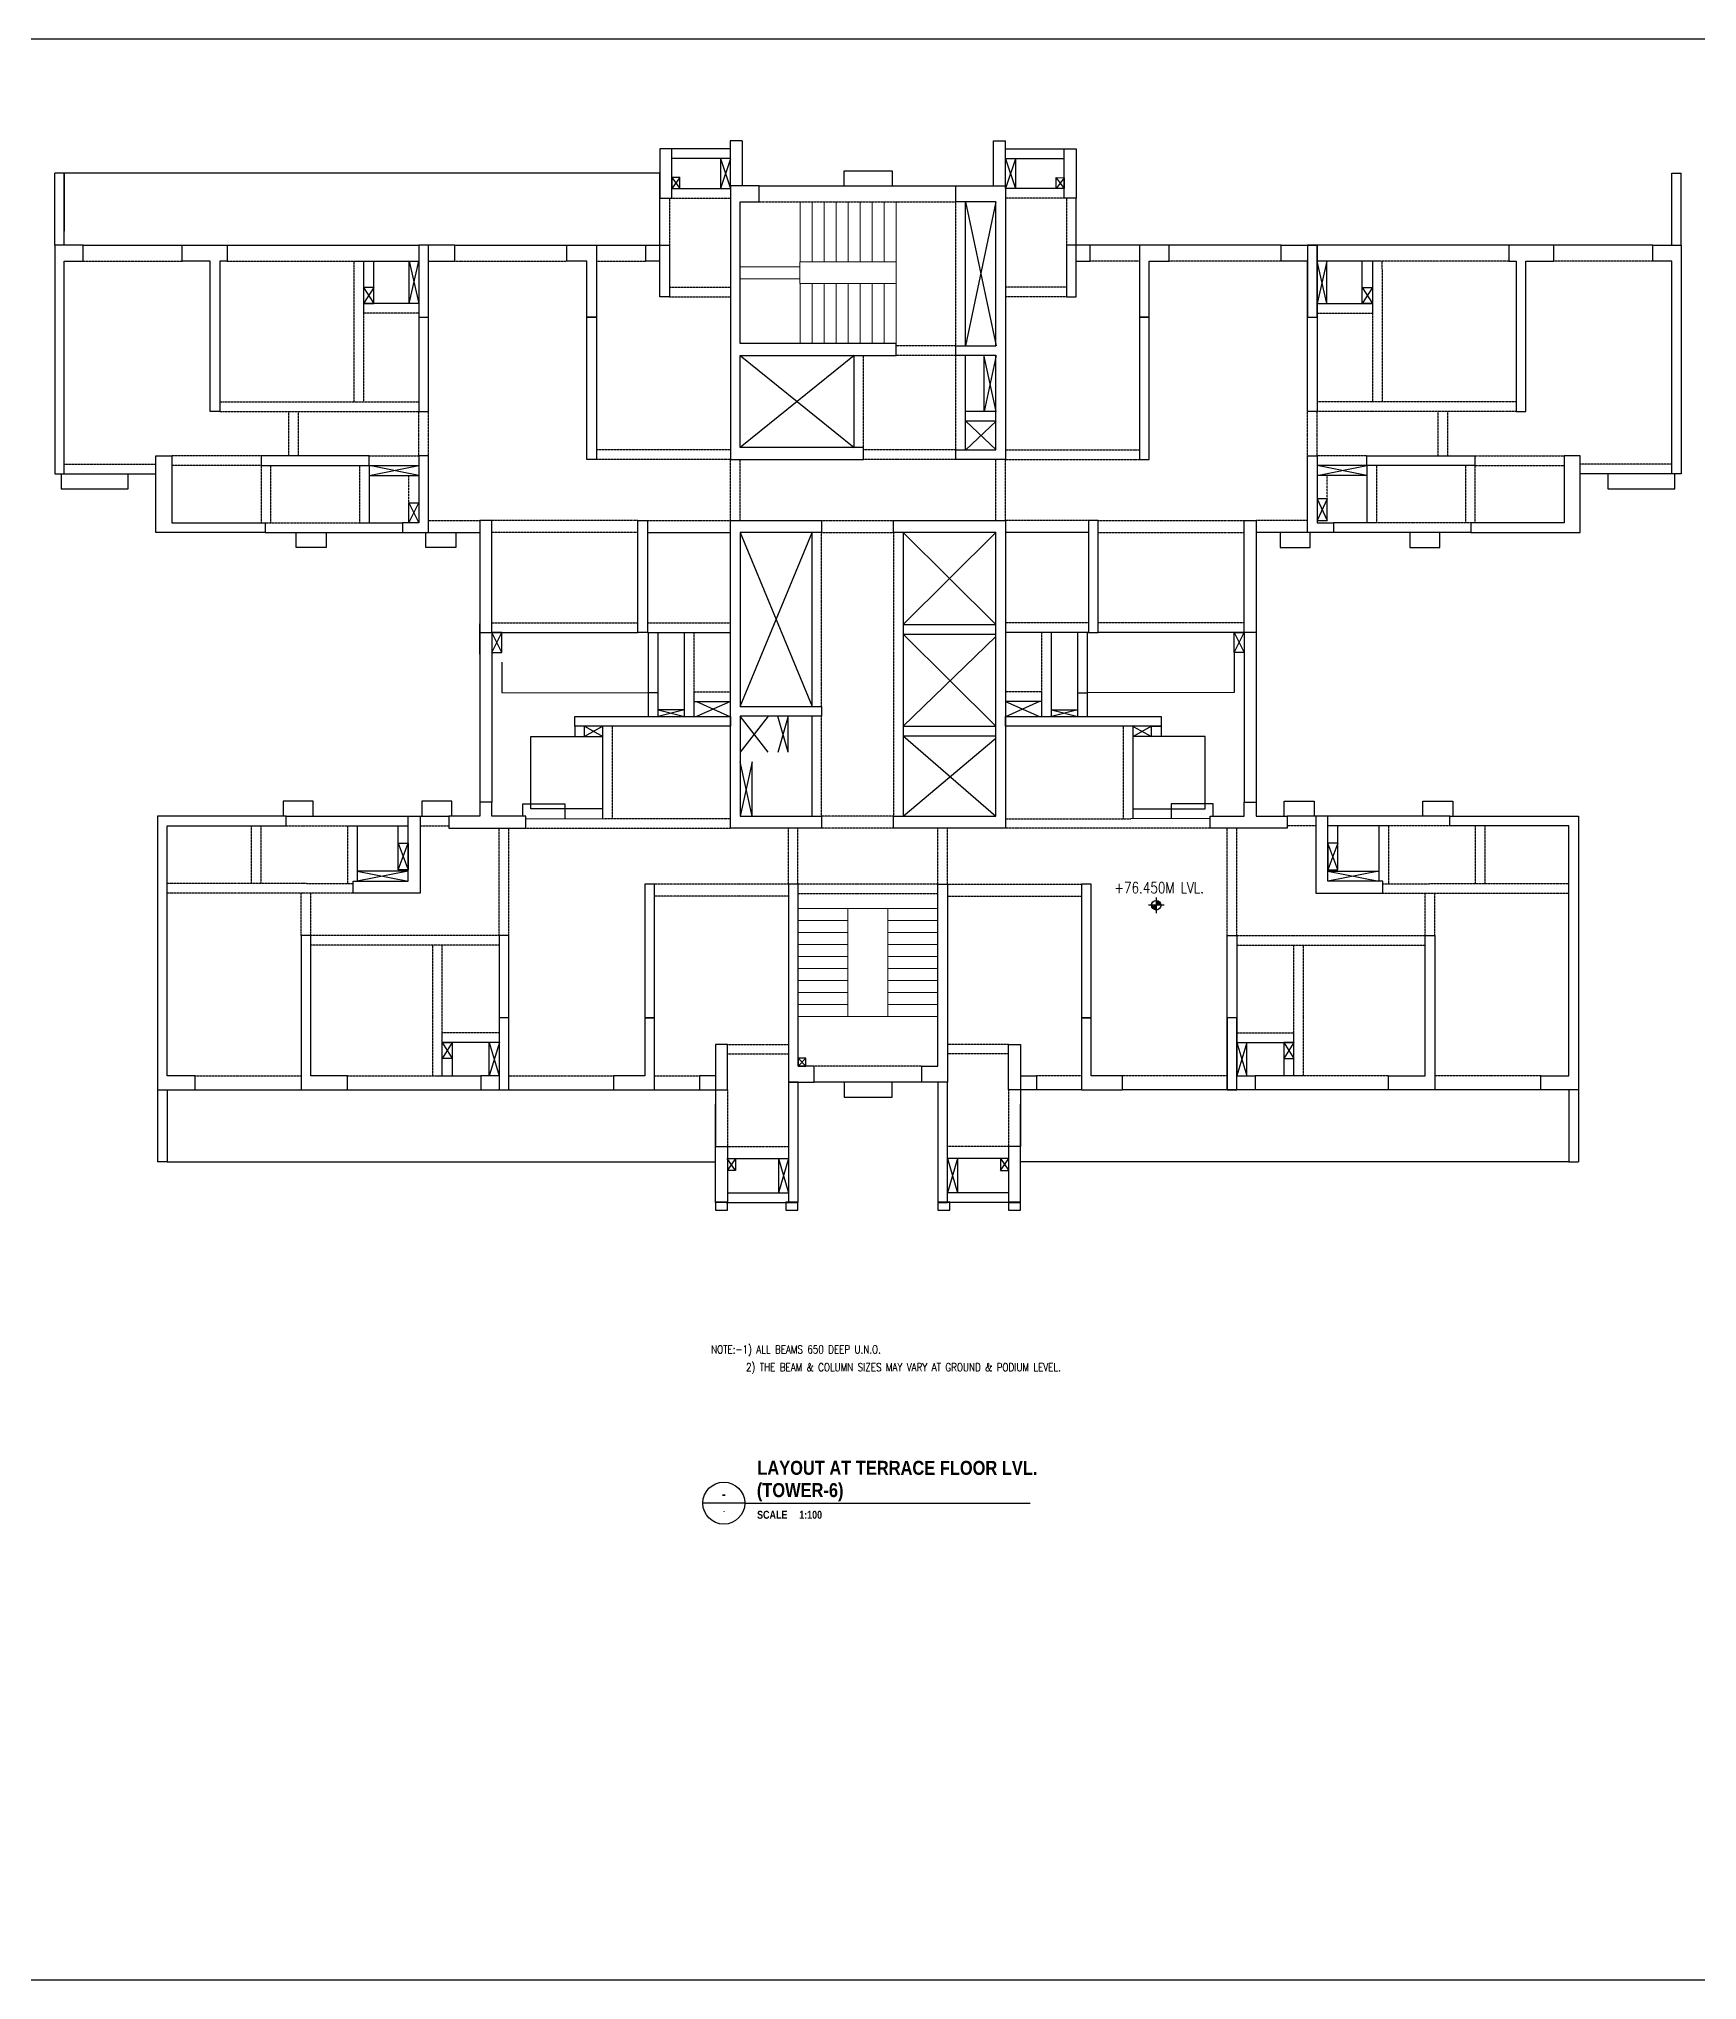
# Model space of a CAD drawing. Header units: millimetres. Extents: x 206 to 857355, y 5291 to 60826.
# Drawn here: x 565824 to 607294, y 5291 to 53815 of the extents above; entities that cross this region are included whole.
import ezdxf
from ezdxf.enums import TextEntityAlignment as Align

# ---------------------------------------------------------------- set-up
doc = ezdxf.new("R2010")
doc.units = ezdxf.units.MM
doc.header["$PDMODE"] = 35
doc.linetypes.add('HIDDEN', pattern=[0.375, 0.25, -0.125])
for name, color, linetype in [('31.10.2025-KDPL COMMENTS', 7, 'Continuous'), ('A-REFR-TITL-100', 2, 'Continuous'), ('BEAM', 3, 'Continuous'), ('COL', 6, 'Continuous'), ('COLUMN STOPS', 2, 'Continuous'), ('COVER', 2, 'Continuous'), ('CUT', 9, 'Continuous'), ('SYMBOL', 1, 'Continuous'), ('TEXT', 3, 'Continuous')]:
    doc.layers.add(name, color=color, linetype=linetype)
for name, color, linetype, lineweight in [('Boundary', 40, 'Continuous', 30), ('Origin', 40, 'Continuous', 30), ('S-STRS', 31, 'Continuous', 18)]:
    doc.layers.add(name, color=color, linetype=linetype, lineweight=lineweight)
doc.styles.add('Arial', font='arial.ttf', dxfattribs={"height": 125})
doc.styles.add('ARIAL-TITLE', font='arialbd.ttf')
doc.styles.add('romand', font='romand.shx', dxfattribs={"width": 0.8})
doc.styles.add('ROMANS', font='romans.shx', dxfattribs={"width": 0.8})

# ---------------------------------------------------------------- blocks, each defined once
blk = doc.blocks.new('A-DETAIL-TITLE-100')
at = {"layer": 'A-REFR-TITL-100', "linetype": 'Continuous'}
blk.add_line((0, 0), (-1050, 0), dxfattribs=at)
blk.add_circle((-525, 0), 525, dxfattribs=at)
at = {"layer": 'A-REFR-TITL-100', "color": 4, "style": 'ARIAL-TITLE'}
for tag, p, height in [('TITLE1', (450, 937), 500), ('TITLE2', (450, 237), 500), ('SCALE1', (450, -480), 300), ('SCALE2', (2479, -480), 300)]:
    blk.add_attdef(tag, p, '', height=height, dxfattribs=at)
at = {"layer": 'A-REFR-TITL-100', "color": 4, "linetype": 'Continuous', "style": 'ARIAL-TITLE'}
blk.add_attdef('DRWG-NO', text='', height=400, dxfattribs=at).set_placement((-751, 326), align=Align.MIDDLE)
at = {"layer": 'A-REFR-TITL-100', "color": 4, "linetype": 'Continuous', "style": 'Arial', "width": 0.8}
blk.add_attdef('DRAWING-REF', text='', height=200, dxfattribs=at).set_placement((-735, -270), align=Align.MIDDLE)
blk = doc.blocks.new('A$C2BC57D65')
at = {"layer": 'SYMBOL'}
h = blk.add_hatch(color=7, dxfattribs=at)
h.paths.add_polyline_path([(196, 348), (314, 348, 0.414214), (196, 466)])
h.paths.add_polyline_path([(196, 348), (79, 348, 0.414214), (196, 230)])
at = {"layer": 'SYMBOL', "color": 7}
for p, q in [((196, 544), (196, 152)), ((393, 348), (0, 348))]:
    blk.add_line(p, q, dxfattribs=at)
blk.add_circle((196, 348), 118, dxfattribs=at)
at = {"layer": 'SYMBOL', "style": 'romand', "width": 0.8}
for p in [(1052, 530), (1052, 137)]:
    blk.add_attdef('LEVEL', text='', height=275, dxfattribs=at).set_placement(p, align=Align.MIDDLE)

msp = doc.modelspace()

# ---------------------------------------------------------------- linework, layer by layer
at = {"layer": '31.10.2025-KDPL COMMENTS'}
msp.add_line((576853, 38435), (576853, 39196), dxfattribs=at)
at = {"layer": 'A-REFR-TITL-100', "linetype": 'Continuous'}
msp.add_line((583478, 17215), (590616, 17214), dxfattribs=at)
at = {"layer": 'BEAM'}
for p, q in [((583118, 51062), (581655, 51062)), ((583416, 51262), (583116, 51262)), ((583118, 50141), (583118, 51262)), ((583418, 50141), (583418, 51262)), ((589699, 51262), (589998, 51262)), ((589699, 50141), (589699, 51262)), ((589999, 50141), (589999, 51262)), ((589999, 51062), (591462, 51062)), ((583118, 50822), (581655, 50822)), ((589999, 50822), (591462, 50822)), ((566221, 48660), (566221, 50460)), ((566461, 50460), (566221, 50460)), ((566461, 48660), (566461, 50460)), ((581655, 50072), (583119, 50072)), ((583839, 50140), (588759, 50140)), ((591463, 50072), (589998, 50072)), ((606657, 50460), (606897, 50460)), ((606657, 48660), (606657, 50460)), ((606897, 48660), (606897, 50460)), ((581355, 48660), (581355, 49832)), ((588999, 46140), (588999, 49740)), ((591763, 48659), (591763, 49832)), ((566935, 48660), (569411, 48660)), ((570536, 48660), (575330, 48660)), ((576230, 48660), (579030, 48660)), ((579770, 48660), (581004, 48660)), ((593348, 48660), (592113, 48660)), ((596887, 48660), (594088, 48660)), ((602582, 48660), (597787, 48660)), ((606182, 48660), (603707, 48660)), ((573765, 48260), (575330, 48260)), ((573945, 48260), (573945, 46959)), ((599352, 48260), (597787, 48260)), ((599172, 48260), (599172, 46959)), ((575330, 47199), (573945, 47199)), ((597787, 47199), (599172, 47199)), ((586209, 43602), (586209, 45900)), ((588999, 43540), (588999, 45900)), ((589759, 44500), (588999, 44500)), ((589759, 44260), (588999, 44260)), ((574081, 43150), (575330, 43150)), ((574081, 43150), (574081, 41715)), ((599036, 43150), (597787, 43150)), ((599036, 43150), (599036, 41715)), ((571481, 41475), (574920, 41475)), ((573841, 41715), (574920, 41715)), ((575570, 41475), (576853, 41475)), ((581044, 41475), (583120, 41475)), ((585159, 37125), (585159, 41475)), ((587439, 41474), (587439, 34384)), ((592074, 41475), (589998, 41475)), ((597547, 41475), (596265, 41475)), ((599276, 41715), (598197, 41715)), ((601636, 41475), (598197, 41475)), ((576853, 38975), (576853, 34738)), ((577153, 38975), (580804, 38975)), ((577153, 38975), (577153, 34738)), ((581044, 38975), (583120, 38975)), ((581072, 36876), (581071, 38975)), ((581312, 36876), (581311, 38975)), ((581971, 36876), (581971, 38975)), ((587439, 39174), (589759, 39174)), ((587439, 38934), (589759, 38934)), ((592074, 38975), (589998, 38975)), ((591147, 36875), (591147, 38975)), ((591806, 36875), (591806, 38975)), ((592046, 36875), (592046, 38975)), ((595965, 38975), (592314, 38975)), ((595965, 38975), (595965, 34738)), ((596265, 38975), (596265, 34738)), ((581312, 37471), (581072, 37471)), ((582211, 36876), (582211, 37490)), ((590907, 36875), (590907, 37490)), ((591806, 37471), (592046, 37471)), ((582211, 37250), (583120, 37250)), ((585159, 34384), (585159, 36884)), ((590907, 37250), (589998, 37250)), ((579929, 34322), (579929, 36630)), ((587439, 36636), (589759, 36636)), ((587439, 36396), (589759, 36396)), ((593189, 34322), (593189, 36629)), ((572009, 34385), (575060, 34385)), ((573544, 34145), (575060, 34145)), ((573784, 34145), (573784, 32760)), ((575360, 34385), (576075, 34384)), ((578002, 34325), (579988, 34322)), ((595116, 34324), (593129, 34322)), ((597758, 34385), (597042, 34384)), ((601109, 34385), (598058, 34385)), ((599574, 34145), (598058, 34145)), ((599334, 34145), (599334, 32760)), ((575913, 27895), (575913, 28970)), ((577339, 28730), (575913, 28730)), ((595779, 28729), (597205, 28730)), ((597205, 27895), (597205, 28970)), ((575729, 27895), (576879, 27895)), ((587910, 27735), (585210, 27735)), ((597389, 27895), (596239, 27895)), ((568794, 27545), (568794, 25745)), ((569034, 27545), (569034, 25745)), ((569734, 27545), (572384, 27545)), ((573544, 27545), (576879, 27545)), ((577579, 27545), (580194, 27545)), ((581219, 27545), (582344, 27545)), ((591899, 27545), (590774, 27545)), ((595539, 27545), (592924, 27545)), ((599574, 27545), (596239, 27545)), ((603384, 27545), (600734, 27545)), ((604084, 27545), (604084, 25745)), ((604324, 27545), (604324, 25745)), ((569034, 25745), (568794, 25745)), ((583044, 25833), (584569, 25833)), ((590074, 25833), (588549, 25833)), ((604084, 25745), (604324, 25745)), ((583044, 24973), (584569, 24973)), ((590074, 24973), (588549, 24973)), ((583009, 24733), (584569, 24733)), ((590109, 24733), (588549, 24733))]:
    msp.add_line(p, q, dxfattribs=at)
at = {"layer": 'BEAM', "linetype": 'HIDDEN', "ltscale": 10}
for p, q in [((581595, 49832), (581595, 48660)), ((581655, 49832), (583119, 49832)), ((583839, 49740), (588759, 49740)), ((588759, 46140), (588759, 49740)), ((591463, 49832), (589998, 49832)), ((591523, 49832), (591522, 48659)), ((566935, 48260), (569411, 48260)), ((570536, 48260), (573765, 48260)), ((573705, 48260), (573705, 44740)), ((576230, 48260), (579030, 48260)), ((579770, 48260), (581004, 48260)), ((593348, 48260), (592113, 48259)), ((596887, 48260), (594088, 48260)), ((602582, 48260), (599352, 48260)), ((599412, 48260), (599413, 44740)), ((606182, 48260), (603707, 48260)), ((581594, 47610), (583119, 47610)), ((591524, 47610), (589998, 47610)), ((581594, 47370), (583119, 47370)), ((591524, 47370), (589998, 47370)), ((573945, 46959), (573945, 44740)), ((575330, 46959), (573945, 46959)), ((597787, 46959), (599172, 46959)), ((599172, 46959), (599173, 44740)), ((588759, 46140), (587259, 46140)), ((586449, 43602), (586449, 45900)), ((588759, 45900), (587259, 45900)), ((588759, 43540), (588759, 45900)), ((570351, 44740), (575330, 44740)), ((602767, 44740), (597787, 44740)), ((570351, 44500), (575330, 44500)), ((572070, 44500), (572066, 43390)), ((572310, 44500), (572306, 43390)), ((575330, 43390), (575330, 44500)), ((575570, 43390), (575570, 44500)), ((597547, 43390), (597547, 44500)), ((602767, 44500), (597787, 44500)), ((597787, 43390), (597787, 44500)), ((600807, 44500), (600811, 43390)), ((601047, 44500), (601051, 43390)), ((571381, 43390), (569151, 43390)), ((574081, 43390), (575330, 43390)), ((583119, 43540), (579770, 43540)), ((583120, 43300), (579770, 43300)), ((583121, 41775), (583121, 43300)), ((583361, 41775), (583361, 43300)), ((588759, 43540), (586449, 43540)), ((588759, 43300), (586449, 43300)), ((589759, 41775), (589759, 43300)), ((589998, 43539), (593348, 43539)), ((589998, 43300), (593348, 43299)), ((589999, 41775), (589999, 43300)), ((599036, 43390), (597787, 43390)), ((601736, 43390), (603967, 43390)), ((566461, 43180), (568751, 43180)), ((571381, 43150), (569151, 43150)), ((571381, 43150), (571381, 41715)), ((571621, 43150), (571621, 41715)), ((573841, 43150), (573841, 41715)), ((599276, 43150), (599276, 41715)), ((601496, 43150), (601496, 41715)), ((601736, 43150), (603967, 43150)), ((601736, 43150), (601736, 41715)), ((606657, 43180), (604367, 43180)), ((575570, 41775), (576853, 41775)), ((580804, 41775), (577093, 41775)), ((581044, 41775), (583120, 41775)), ((585399, 41775), (587199, 41775)), ((592074, 41775), (589998, 41775)), ((592314, 41775), (596025, 41775)), ((597547, 41775), (596265, 41775)), ((571481, 41715), (573841, 41715)), ((580804, 41475), (577153, 41475)), ((585399, 37125), (585399, 41475)), ((585399, 41475), (587199, 41475)), ((587199, 41474), (587199, 34384)), ((592314, 41475), (595965, 41475)), ((601636, 41715), (599276, 41715)), ((577153, 39215), (580804, 39215)), ((581044, 39215), (583120, 39215)), ((582211, 37490), (582211, 38975)), ((592074, 39215), (589998, 39215)), ((590907, 37490), (590907, 38975)), ((595965, 39215), (592314, 39215)), ((582211, 37490), (583120, 37490)), ((590907, 37490), (589998, 37490)), ((585399, 34384), (585399, 36884)), ((580169, 34322), (580169, 36630)), ((592949, 34322), (592949, 36629)), ((571134, 34144), (571134, 32696)), ((571374, 34144), (571374, 32696)), ((572009, 34145), (573544, 34145)), ((573544, 34145), (573544, 32700)), ((575360, 34145), (576075, 34144)), ((577339, 31405), (577339, 34083)), ((577579, 31405), (577579, 34083)), ((578002, 34085), (583119, 34085)), ((583120, 34322), (579988, 34322)), ((584568, 32685), (584568, 34082)), ((584808, 32685), (584808, 34082)), ((587199, 34385), (585399, 34385)), ((587199, 34085), (585399, 34085)), ((588309, 32685), (588309, 34082)), ((588549, 32685), (588549, 34082)), ((589998, 34322), (593129, 34322)), ((595116, 34084), (589999, 34085)), ((595539, 31405), (595539, 34083)), ((595779, 31405), (595779, 34083)), ((597758, 34145), (597042, 34144)), ((599574, 34145), (599574, 32700)), ((601109, 34145), (599574, 34145)), ((601744, 34144), (601744, 32696)), ((601984, 34144), (601984, 32696)), ((573684, 32698), (569033, 32700)), ((584568, 32685), (581219, 32685)), ((588310, 32683), (584810, 32683)), ((588549, 32684), (591899, 32685)), ((599434, 32698), (604084, 32700)), ((573684, 32460), (569033, 32460)), ((572384, 31405), (572384, 32457)), ((572624, 31405), (572624, 32457)), ((584568, 32385), (581219, 32385)), ((588310, 32443), (584810, 32443)), ((588549, 32384), (591899, 32385)), ((599434, 32460), (604084, 32460)), ((600494, 31405), (600494, 32457)), ((600734, 31405), (600734, 32457)), ((577339, 31405), (572624, 31405)), ((577339, 31165), (572624, 31165)), ((575673, 27895), (575673, 31165)), ((575913, 28970), (575913, 31165)), ((595779, 31405), (600494, 31405)), ((595779, 31165), (600494, 31165)), ((597205, 28970), (597205, 31165)), ((597445, 27895), (597445, 31165)), ((577339, 28970), (575913, 28970)), ((583044, 28682), (584569, 28682)), ((590074, 28682), (588549, 28682)), ((595779, 28969), (597205, 28970)), ((583044, 28442), (584569, 28442)), ((590074, 28442), (588549, 28442)), ((569734, 27895), (572384, 27895)), ((573544, 27895), (575729, 27895)), ((577579, 27895), (580194, 27895)), ((581219, 27895), (582344, 27895)), ((587910, 28135), (585210, 28135)), ((591899, 27895), (590774, 27895)), ((595539, 27895), (592924, 27895)), ((599574, 27895), (597389, 27895)), ((603384, 27895), (600734, 27895)), ((583044, 26133), (584569, 26133)), ((590074, 26133), (588549, 26133))]:
    msp.add_line(p, q, dxfattribs=at)
at = {"layer": 'BEAM', "ltscale": 10}
for p, q in [((566461, 42940), (568751, 42940)), ((606657, 42940), (604367, 42940))]:
    msp.add_line(p, q, dxfattribs=at)
at = {"layer": 'BEAM'}
for points in [[(582744, 27545), (582744, 26133)], [(590374, 27545), (590374, 26133)]]:
    msp.add_lwpolyline(points, dxfattribs=at)
at = {"layer": 'BEAM', "linetype": 'HIDDEN', "ltscale": 10}
for points in [[(583044, 27545), (583044, 26133)], [(590074, 27545), (590074, 26133)]]:
    msp.add_lwpolyline(points, dxfattribs=at)
at = {"layer": 'BEAM'}
for points in [[(582742, 24536), (583042, 24536), (583042, 24734), (582742, 24734)], [(584507, 24536), (584807, 24536), (584807, 24734), (584507, 24734)], [(588307, 24536), (588607, 24536), (588607, 24734), (588307, 24734)], [(590072, 24536), (590372, 24536), (590372, 24734), (590072, 24734)]]:
    msp.add_lwpolyline(points, close=True, dxfattribs=at)
at = {"layer": 'Boundary'}
msp.add_lwpolyline([(513616, 53815), (661488, 53815), (661488, 5291), (513616, 5291)], close=True, dxfattribs=at)
at = {"layer": 'COL'}
for points in [[(581655, 51062), (581355, 51062), (581355, 49832), (581655, 49832)], [(591462, 51062), (591763, 51062), (591763, 49832), (591463, 49832)], [(583119, 43300), (586449, 43300), (586449, 43600), (583359, 43600), (583359, 45900), (587259, 45900), (587259, 46200), (583359, 46200), (583359, 49740), (583839, 49740), (583839, 50140), (583119, 50140)], [(589999, 43300), (588759, 43300), (588759, 43540), (589759, 43540), (589759, 45900), (588759, 45900), (588759, 46140), (589759, 46140), (589759, 49740), (588759, 49740), (588759, 50140), (589999, 50140)], [(575570, 48660), (575330, 48660), (575330, 46860), (575570, 46860)], [(579530, 46860), (579530, 48260), (579030, 48260), (579030, 48660), (579770, 48660), (579770, 46860)], [(581353, 48660), (581594, 48660), (581594, 47370), (581354, 47370)], [(591764, 48659), (591524, 48659), (591524, 47370), (591764, 47370)], [(594088, 48660), (593348, 48660), (593348, 46860), (593588, 46860), (593588, 48259), (594088, 48259)], [(597787, 48660), (597547, 48660), (597547, 46860), (597787, 46860)], [(583119, 34085), (583119, 41775), (585399, 41775), (585399, 41475), (583359, 41475), (583359, 37125), (585399, 37125), (585399, 36885), (583359, 36885), (583359, 34385), (585399, 34385), (585399, 34085)], [(587199, 34385), (589759, 34385), (589759, 41475), (587199, 41475), (587199, 41775), (589999, 41775), (589999, 34085), (587199, 34085)], [(584569, 27735), (585209, 27735), (585209, 28135), (584809, 28135), (584809, 32685), (584569, 32685)], [(588549, 27735), (587909, 27735), (587909, 28135), (588309, 28135), (588309, 32685), (588549, 32685)], [(577579, 29345), (577339, 29345), (577339, 27545), (577579, 27545)], [(581219, 29345), (580979, 29345), (580979, 27895), (580194, 27895), (580194, 27545), (581219, 27545)], [(592139, 27895), (592139, 29345), (591899, 29345), (591899, 27545), (592924, 27545), (592924, 27895)], [(595779, 29345), (595539, 29345), (595539, 27545), (595779, 27545)], [(582744, 27545), (583044, 27545), (583044, 28682), (582744, 28682)], [(590374, 27545), (590074, 27545), (590074, 28682), (590374, 28682)], [(584809, 27735), (584569, 27735), (584569, 24733), (584809, 24733)], [(588549, 27735), (588309, 27735), (588309, 24733), (588549, 24733)], [(582744, 26133), (583044, 26133), (583044, 24733), (582744, 24733)], [(590374, 26133), (590074, 26133), (590074, 24733), (590374, 24733)]]:
    msp.add_lwpolyline(points, close=True, dxfattribs=at)
at = {"layer": 'COLUMN STOPS'}
for points in [[(566461, 42940), (566461, 48260), (566935, 48260), (566935, 48660), (566221, 48660), (566221, 42940)], [(570351, 48260), (570351, 44500), (570111, 44500), (570111, 48260), (569411, 48260), (569411, 48660), (570536, 48660), (570536, 48260)], [(575330, 44500), (575570, 44500), (575570, 48260), (576230, 48260), (576230, 48660), (575330, 48660)], [(597787, 44500), (597547, 44500), (597547, 48260), (596887, 48260), (596887, 48660), (597787, 48660)], [(602767, 48260), (602767, 44500), (603007, 44500), (603007, 48260), (603707, 48260), (603707, 48660), (602582, 48660), (602582, 48260)], [(606657, 42940), (606657, 48260), (606182, 48260), (606182, 48660), (606897, 48660), (606897, 42940)], [(579770, 46860), (579770, 43300), (579530, 43300), (579530, 46860)], [(593588, 46860), (593348, 46860), (593348, 43299), (593588, 43299)], [(568751, 43390), (569151, 43390), (569151, 42940), (569151, 41715), (571485, 41715), (571485, 41475), (568751, 41475)], [(574081, 43150), (574081, 43390), (571381, 43390), (571381, 43150)], [(575330, 41715), (574920, 41715), (574920, 41475), (575570, 41475), (575570, 43390), (575330, 43390)], [(597787, 41715), (598197, 41715), (598197, 41474), (597547, 41475), (597547, 43390), (597787, 43390)], [(599036, 43150), (599036, 43390), (601736, 43390), (601736, 43150)], [(604367, 43390), (603967, 43390), (603967, 42940), (603967, 41715), (601632, 41715), (601632, 41475), (604367, 41475)], [(576853, 41774), (576853, 38975), (577153, 38975), (577153, 41774)], [(581044, 41775), (581044, 38975), (580804, 38975), (580804, 41775)], [(592074, 41774), (592074, 38975), (592314, 38975), (592314, 41774)], [(596265, 41774), (596265, 38975), (595965, 38975), (595965, 41774)], [(583119, 36875), (583119, 36635), (579231, 36635), (579231, 36875)], [(589999, 36875), (593889, 36875), (593889, 36635), (589999, 36635)], [(577153, 34385), (577153, 34735), (576853, 34735), (576853, 34385), (576075, 34384), (576075, 34084), (578002, 34085), (578002, 34385)], [(595964, 34384), (595964, 34734), (596264, 34734), (596264, 34384), (597042, 34384), (597042, 34084), (595116, 34084), (595116, 34385)], [(575060, 32760), (575060, 34385), (575360, 34385), (575360, 32457), (573684, 32460), (573684, 32760)], [(598058, 32760), (598058, 34385), (597758, 34385), (597758, 32457), (599434, 32460), (599434, 32760)], [(581219, 32685), (580979, 32685), (580979, 29345), (581219, 29345)], [(592139, 32685), (591899, 32685), (591899, 29345), (592139, 29345)], [(572624, 27895), (572624, 31405), (572384, 31405), (572384, 27545), (573544, 27545), (573544, 27895)], [(577339, 27895), (576879, 27895), (576879, 27545), (577579, 27545), (577579, 31405), (577339, 31405)], [(595779, 27895), (596239, 27895), (596239, 27545), (595539, 27545), (595539, 31405), (595779, 31405)], [(600494, 27895), (600494, 31405), (600734, 31405), (600734, 27545), (599574, 27545), (599574, 27895)]]:
    msp.add_lwpolyline(points, close=True, dxfattribs=at)
for points in [[(581004, 48660), (581594, 48660), (581594, 47370), (581354, 47370), (581354, 48260), (581004, 48260), (581004, 48660)], [(592113, 48659), (591524, 48659), (591524, 47370), (591764, 47370), (591764, 48259), (592113, 48259), (592113, 48659)], [(569093, 34385), (569093, 34385), (568793, 34385), (568794, 27545), (569734, 27545), (569734, 27895), (569034, 27895), (569033, 34145), (572009, 34145), (572009, 34385), (569093, 34385)], [(604024, 34385), (604024, 34385), (604324, 34385), (604324, 27545), (603384, 27545), (603384, 27895), (604084, 27895), (604084, 34145), (601109, 34145), (601109, 34385), (604024, 34385)], [(582344, 27545), (583044, 27545), (583044, 28682), (582744, 28682), (582744, 27895), (582344, 27895), (582344, 27545)], [(590774, 27545), (590074, 27545), (590074, 28682), (590374, 28682), (590374, 27895), (590774, 27895), (590774, 27545)]]:
    msp.add_lwpolyline(points, dxfattribs=at)
at = {"layer": 'COVER', "linetype": 'HIDDEN', "ltscale": 3}
for p, q in [((574198, 47599), (574198, 48260)), ((598920, 47599), (598920, 48260)), ((574809, 33710), (574809, 34145)), ((598308, 33710), (598308, 34145)), ((576164, 28330), (576164, 27895)), ((596954, 28330), (596954, 27895))]:
    msp.add_line(p, q, dxfattribs=at)
at = {"layer": 'COVER'}
for p, q in [((589460, 44500), (589460, 45907)), ((574081, 42899), (575051, 42899)), ((575051, 42899), (575330, 42900)), ((598066, 42899), (597787, 42899)), ((599036, 42899), (598066, 42899)), ((595715, 38475), (595715, 37475)), ((577403, 38235), (577403, 37475)), ((581971, 37045), (581313, 37045)), ((584559, 35982), (584559, 36885)), ((591147, 37044), (591805, 37045)), ((583660, 34385), (583660, 35742)), ((575060, 33010), (573784, 33010)), ((598058, 33010), (599334, 33010)), ((577089, 27895), (577089, 28730)), ((596029, 27894), (596029, 28729)), ((569034, 27185), (569034, 25745)), ((604084, 27185), (604084, 25745)), ((583244, 25832), (583244, 25533)), ((584318, 25833), (584319, 24973)), ((588799, 25832), (588799, 24972)), ((589874, 25832), (589874, 25533)), ((583244, 25533), (583044, 25533)), ((589874, 25533), (590074, 25533))]:
    msp.add_line(p, q, dxfattribs=at)
at = {"layer": 'COVER', "linetype": 'HIDDEN', "ltscale": 2}
for p, q in [((575080, 42215), (575080, 42899)), ((598037, 42214), (598037, 42899))]:
    msp.add_line(p, q, dxfattribs=at)
at = {"layer": 'COVER'}
for points in [[(583118, 50821), (582869, 50821), (582869, 50073), (583118, 50073)], [(589999, 50821), (590249, 50821), (590249, 50073), (589999, 50073)], [(581854, 50345), (581655, 50345), (581655, 50073), (581854, 50073)], [(591264, 50345), (591463, 50344), (591463, 50073), (591264, 50073)], [(575082, 48260), (575330, 48260), (575330, 47199), (575082, 47199)], [(598036, 48260), (597787, 48260), (597787, 47199), (598036, 47199)], [(574198, 47599), (573945, 47599), (573945, 47199), (574198, 47199)], [(598920, 47599), (599172, 47599), (599172, 47199), (598920, 47199)], [(598037, 42317), (597787, 42317), (597787, 41774), (598037, 41774)], [(575080, 42214), (575330, 42215), (575330, 41715), (575080, 41714)], [(577153, 38475), (577403, 38475), (577403, 38974), (577153, 38975)], [(595965, 38475), (595715, 38475), (595715, 38973), (595965, 38975)], [(579229, 36632), (579229, 36381), (579469, 36381), (579469, 36632)], [(593888, 36632), (593888, 36381), (593648, 36381), (593648, 36632)], [(574809, 33710), (575059, 33710), (575059, 33042), (574809, 33042)], [(598308, 33710), (598058, 33710), (598058, 33042), (598308, 33042)], [(576164, 28330), (575914, 28330), (575914, 28729), (576164, 28729)], [(596954, 28330), (597204, 28330), (597204, 28729), (596954, 28729)], [(585008, 28335), (584810, 28335), (584810, 28135), (585008, 28135)]]:
    msp.add_lwpolyline(points, close=True, dxfattribs=at)
for points in [[(585959, 50141), (585959, 50515), (587159, 50515), (587159, 50140)], [(566386, 42939), (566386, 42566), (568061, 42566), (568061, 42940)], [(605057, 42941), (605057, 42566), (606732, 42566), (606732, 42940)], [(573010, 41474), (573010, 41100), (572260, 41100), (572260, 41475)], [(576251, 41475), (576251, 41099), (575501, 41099), (575501, 41475)], [(596867, 41475), (596867, 41099), (597617, 41099), (597617, 41475)], [(600108, 41475), (600108, 41100), (600858, 41100), (600858, 41472)], [(577403, 37474), (581072, 37471)], [(595715, 37474), (592046, 37471)], [(579929, 34569), (578131, 34569), (578131, 36381), (579929, 36381)], [(593189, 34569), (594987, 34569), (594987, 36381), (593189, 36381)], [(572684, 34384), (572684, 34759), (571934, 34759), (571933, 34385)], [(576154, 34384), (576154, 34759), (575405, 34759), (575404, 34385)], [(577927, 34385), (577927, 34697), (578977, 34697), (578977, 34323)], [(595191, 34385), (595191, 34697), (594141, 34697), (594141, 34323)], [(596963, 34384), (596964, 34759), (597713, 34759), (597714, 34385)], [(600433, 34384), (600434, 34759), (601184, 34759), (601184, 34385)], [(585959, 27735), (585959, 27360), (587159, 27360), (587159, 27735)], [(569034, 25745), (582744, 25745), (582744, 27185)], [(604084, 25745), (590375, 25745), (590375, 27185)]]:
    msp.add_lwpolyline(points, dxfattribs=at)
msp.add_polyline3d([(581354, 49020, 6), (581354, 50460, 0), (566461, 50460, -45), (566461, 49005, -24)], dxfattribs=at)
at = {"layer": 'CUT'}
for p, q in [((582869, 50820), (583121, 50073)), ((583121, 50819), (582869, 50073)), ((590248, 50819), (589996, 50072)), ((589996, 50819), (590249, 50072)), ((581655, 50345), (581854, 50073)), ((581854, 50345), (581655, 50073)), ((591462, 50344), (591264, 50073)), ((591264, 50344), (591463, 50073)), ((589759, 49740), (588999, 46140)), ((588999, 49740), (589760, 46140)), ((575082, 48260), (575330, 47199)), ((575082, 47199), (575330, 48260)), ((598036, 48260), (597787, 47199)), ((598036, 47199), (597787, 48260)), ((573945, 47599), (574198, 47201)), ((574198, 47599), (573947, 47202)), ((598920, 47599), (599171, 47202)), ((599172, 47599), (598920, 47201)), ((586209, 45900), (583362, 43600)), ((583362, 45900), (586209, 43600)), ((589760, 44500), (589456, 45920)), ((589760, 45900), (589461, 44500)), ((589760, 44260), (589002, 43540)), ((589002, 44260), (589760, 43540)), ((575330, 42900), (574081, 43150)), ((574081, 42899), (575330, 43150)), ((597787, 42899), (599036, 43149)), ((599036, 42899), (597787, 43149)), ((598037, 42317), (597787, 41774)), ((597787, 42317), (598037, 41774)), ((575080, 42215), (575330, 41715)), ((575080, 41714), (575330, 42215)), ((583359, 41475), (585159, 37125)), ((583359, 37125), (585159, 41475)), ((587439, 39175), (589759, 41475)), ((587439, 41475), (589759, 39175)), ((577403, 38475), (577153, 38975)), ((577153, 38475), (577403, 38974)), ((587438, 36635), (589759, 38875)), ((587439, 38934), (589759, 36635)), ((595715, 38475), (595965, 38973)), ((595715, 38973), (595965, 38475)), ((581971, 37045), (581312, 36876)), ((581313, 37045), (581971, 36876)), ((583119, 37251), (582269, 36874)), ((582269, 37250), (583123, 36871)), ((584066, 36885), (583361, 35982)), ((584066, 35982), (583362, 36884)), ((584559, 35982), (584306, 36885)), ((584559, 36885), (584306, 35981)), ((590849, 37250), (589995, 36871)), ((589999, 37250), (590849, 36873)), ((591805, 37045), (591147, 36875)), ((591147, 37044), (591806, 36875)), ((579929, 36632), (579468, 36381)), ((579469, 36632), (579928, 36381)), ((587439, 36396), (589759, 34385)), ((593188, 36631), (593649, 36381)), ((593648, 36632), (593190, 36381)), ((587439, 34386), (589759, 36335)), ((583660, 35742), (583360, 34385)), ((583660, 34385), (583361, 35742)), ((574809, 33710), (575059, 33042)), ((574809, 33042), (575059, 33710)), ((598308, 33710), (598058, 33042)), ((598308, 33042), (598058, 33710)), ((575059, 33010), (573784, 32760)), ((573784, 33010), (575060, 32757)), ((599334, 33010), (598057, 32757)), ((598058, 33010), (599334, 32760)), ((575914, 28730), (576164, 28330)), ((576164, 28729), (575914, 28330)), ((577089, 28728), (577339, 27895)), ((577340, 28728), (577089, 27896)), ((595778, 28727), (596029, 27895)), ((596028, 28727), (595779, 27895)), ((596954, 28729), (597204, 28330)), ((597204, 28729), (596954, 28330)), ((584810, 28335), (585008, 28135)), ((584810, 28135), (585008, 28335)), ((583244, 25533), (583038, 25832)), ((583244, 25831), (583044, 25537)), ((584318, 25830), (584569, 24973)), ((584570, 25832), (584319, 24973)), ((588548, 25832), (588799, 24972)), ((588799, 25830), (588549, 24973)), ((589874, 25533), (590080, 25832)), ((589874, 25831), (590074, 25537))]:
    msp.add_line(p, q, dxfattribs=at)
at = {"layer": 'Origin'}
msp.add_point((589759, 41475), dxfattribs=at)
at = {"layer": 'S-STRS'}
for p, q in [((584862, 48242), (584862, 49741)), ((585162, 48241), (585162, 49741)), ((585462, 48241), (585462, 49741)), ((585762, 48241), (585762, 49741)), ((586062, 48241), (586062, 49741)), ((586362, 48241), (586362, 49741)), ((586662, 48241), (586662, 49741)), ((586962, 48241), (586962, 49740)), ((587262, 48241), (587262, 49740)), ((584856, 48119), (583368, 48119)), ((584856, 47819), (583368, 47819)), ((584863, 47700), (584863, 46200)), ((585163, 47700), (585163, 46200)), ((585463, 47700), (585463, 46200)), ((585763, 47700), (585763, 46200)), ((586063, 47700), (586063, 46200)), ((586363, 47700), (586363, 46200)), ((586663, 47700), (586663, 46200)), ((586963, 47700), (586963, 46200)), ((587263, 47700), (587263, 46200)), ((586056, 32081), (584806, 32081)), ((587056, 32079), (588306, 32078)), ((586056, 31779), (584806, 31779)), ((587056, 31779), (588306, 31778)), ((586056, 31479), (584806, 31479)), ((586056, 31179), (584806, 31179)), ((587056, 31479), (588306, 31478)), ((587056, 31179), (588306, 31178)), ((586056, 30879), (584806, 30879)), ((586056, 30579), (584806, 30579)), ((587056, 30879), (588306, 30878)), ((587056, 30579), (588306, 30578)), ((586056, 30279), (584806, 30279)), ((587056, 30279), (588306, 30278)), ((586056, 29979), (584806, 29979)), ((586056, 29679), (584806, 29679)), ((587056, 29979), (588306, 29978)), ((587056, 29679), (588306, 29678)), ((586056, 29379), (584806, 29379)), ((587056, 29379), (588306, 29378))]:
    msp.add_line(p, q, dxfattribs=at)
for points in [[(587262, 48239), (587262, 47698), (584856, 47698), (584856, 48239)], [(587056, 29379), (587056, 32079), (586056, 32079), (586056, 29379)]]:
    msp.add_lwpolyline(points, close=True, dxfattribs=at)

# ---------------------------------------------------------------- block references
at = {"layer": 'A-REFR-TITL-100'}
ref = msp.add_blockref('A-DETAIL-TITLE-100', (583478, 17215), dxfattribs=dict(at, rotation=359.9868968733464))
ref.add_attrib('TITLE1', 'LAYOUT AT TERRACE FLOOR LVL.', (583791, 17923), dxfattribs={"color": 4, "height": 350, "rotation": 359.9869, "style": 'ARIAL-TITLE', "width": 0.84})
ref.add_attrib('TITLE2', '(TOWER-6)', (583779, 17366), dxfattribs={"color": 4, "height": 350, "rotation": 359.9869, "style": 'ARIAL-TITLE', "width": 0.84})
ref.add_attrib('DRWG-NO', '-', dxfattribs={"color": 4, "linetype": 'Continuous', "height": 250, "rotation": 359.9869, "style": 'ARIAL-TITLE', "width": 0.8}).set_placement((582953, 17443), align=Align.MIDDLE)
ref.add_attrib('DRAWING-REF', '-', dxfattribs={"color": 4, "linetype": 'Continuous', "height": 150, "rotation": 359.9869, "style": 'Arial', "width": 0.8}).set_placement((582964, 17026), align=Align.MIDDLE)
ref.add_attrib('SCALE1', 'SCALE', (583786, 16824), dxfattribs={"color": 4, "height": 200, "rotation": 359.9869, "style": 'ARIAL-TITLE', "width": 0.8})
ref.add_attrib('SCALE2', '1:100', (584839, 16824), dxfattribs={"color": 4, "height": 200, "rotation": 359.9869, "style": 'ARIAL-TITLE', "width": 0.8})
at = {"layer": 'SYMBOL', "linetype": 'ByBlock'}
ref = msp.add_blockref('A$C2BC57D65', (593572, 31810), dxfattribs=at)
ref.add_attrib('LEVEL', '+76.450M LVL.', dxfattribs={"height": 275, "style": 'romand', "width": 0.8}).set_placement((593837, 32597), align=Align.MIDDLE)

# ---------------------------------------------------------------- texts
at = {"layer": 'TEXT', "ltscale": 50, "style": 'ROMANS', "width": 0.8}
for s, p in [('NOTE:-1) ALL BEAMS 650 DEEP U.N.O.', (582635, 21058)), ('2) THE BEAM & COLUMN SIZES MAY VARY AT GROUND & PODIUM LEVEL.', (583509, 20613))]:
    msp.add_text(s, height=200, rotation=359.9869, dxfattribs=at).set_placement(p, align=Align.MIDDLE_LEFT)

doc.saveas('drawing.dxf')
